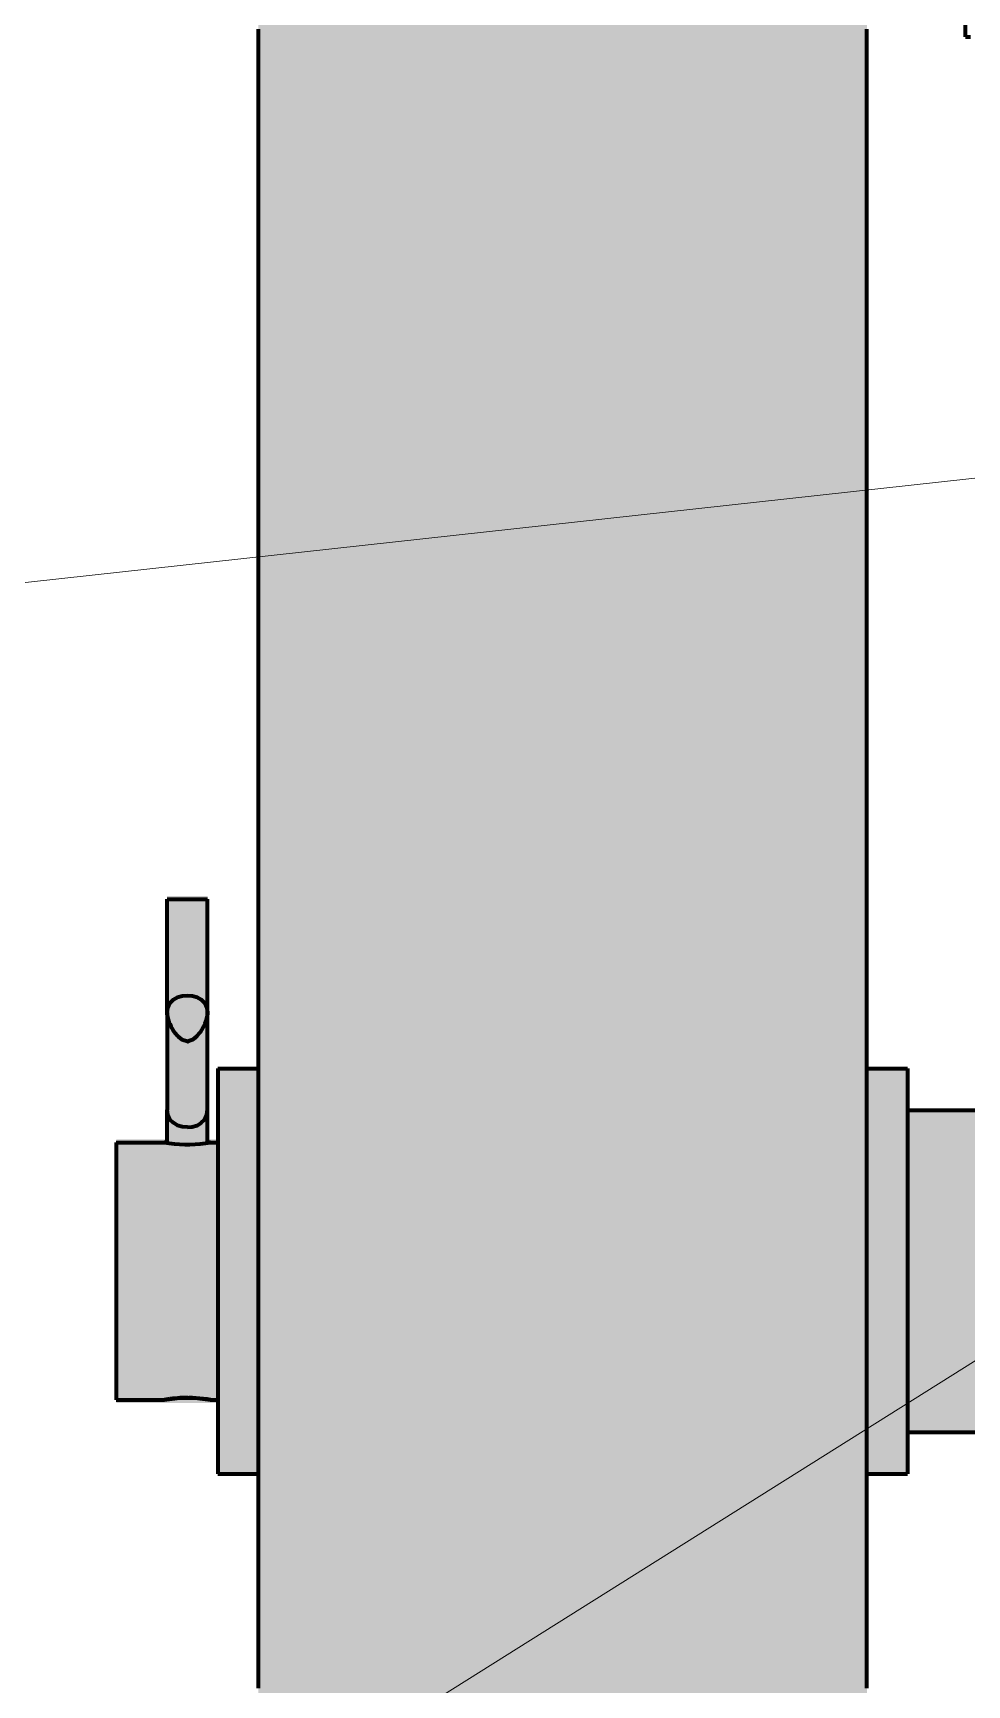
# Model space of a CAD drawing. Header units: millimetres. Extents: x 0 to 2382, y 0 to 420.
# Drawn here: x 2152.78 to 2161.99, y 242.42 to 258.71 of the extents above; entities that cross this region are included whole.
import ezdxf

# ---------------------------------------------------------------- set-up
doc = ezdxf.new("R2010")
doc.units = ezdxf.units.MM
for name, color, linetype, lineweight in [('01-VISIBLE', 7, 'CONTINUOUS', 70), ('08-FINA', 5, 'CONTINUOUS', 18), ('13-GRAFICA', 30, 'CONTINUOUS', 18)]:
    doc.layers.add(name, color=color, linetype=linetype, lineweight=lineweight)

msp = doc.modelspace()

# ---------------------------------------------------------------- hatches: boundary and pattern name
at = {"layer": '13-GRAFICA', "true_color": 0x202020}
h = msp.add_hatch(color=7, dxfattribs=at)
h.dxf.hatch_style = 1
h.paths.add_polyline_path([(2155, 229), (2155, 264), (2161, 264), (2161, 229)])
at = {"layer": '13-GRAFICA', "true_color": 0xb21820}
h = msp.add_hatch(color=7, dxfattribs=at)
h.dxf.hatch_style = 1
h.paths.add_polyline_path([(2154.1, 250.2), (2154.5, 250.2), (2154.5, 247.8), (2154.1, 247.8)])
at = {"layer": '13-GRAFICA', "true_color": 0x787a80}
h = msp.add_hatch(color=7, dxfattribs=at)
h.dxf.hatch_style = 1
h.paths.add_polyline_path([(2155, 248.5), (2155, 244.5), (2154.6, 244.5), (2154.6, 248.5)])
h = msp.add_hatch(color=7, dxfattribs=at)
h.dxf.hatch_style = 1
h.paths.add_polyline_path([(2161.4, 248.5), (2161.4, 244.5), (2161, 244.5), (2161, 248.5)])
at = {"layer": '13-GRAFICA', "true_color": 0xb21820}
h = msp.add_hatch(color=7, dxfattribs=at)
h.dxf.hatch_style = 1
h.paths.add_polyline_path([(2161.4, 244.9), (2161.4, 248.1), (2194.6, 248.1), (2194.6, 244.9)])
at = {"layer": '13-GRAFICA', "true_color": 0x787a80}
h = msp.add_hatch(color=7, dxfattribs=at)
h.dxf.hatch_style = 1
h.paths.add_polyline_path([(2153.6, 247.8), (2154.6, 247.8), (2154.6, 245.2), (2153.6, 245.2)])

# ---------------------------------------------------------------- linework, layer by layer
at = {"layer": '01-VISIBLE'}
for p, q in [((2161.97, 258.675), (2161.97, 280.325)), ((2154.1, 249.05), (2154.1, 250.17)), ((2154.5, 249.05), (2154.5, 250.17)), ((2154.6, 248.5), (2155, 248.5)), ((2161, 248.5), (2161.4, 248.5)), ((2154.1, 247.765), (2154.1, 248.09)), ((2154.5, 247.765), (2154.5, 248.09)), ((2161.4, 248.088), (2194.6, 248.088)), ((2153.6, 247.77), (2154.07, 247.77)), ((2154.53, 247.77), (2154.6, 247.77)), ((2153.6, 245.23), (2154.07, 245.23)), ((2154.53, 245.23), (2154.6, 245.23)), ((2161.4, 244.912), (2194.6, 244.912)), ((2154.6, 244.5), (2155, 244.5)), ((2161, 244.5), (2161.4, 244.5))]:
    msp.add_line(p, q, dxfattribs=at)
for points in [[(2155, 242.387), (2155, 242.475), (2155, 242.562), (2155, 242.65), (2155, 242.738), (2155, 242.825), (2155, 242.912), (2155, 243), (2155, 243.088), (2155, 243.175), (2155, 243.262), (2155, 243.35), (2155, 243.438), (2155, 243.525), (2155, 243.613), (2155, 243.7), (2155, 243.787), (2155, 243.875), (2155, 243.963), (2155, 244.05), (2155, 244.137), (2155, 244.225), (2155, 244.312), (2155, 244.4), (2155, 244.488), (2155, 244.575), (2155, 244.662), (2155, 244.75), (2155, 244.838), (2155, 244.925), (2155, 245.012), (2155, 245.1), (2155, 245.188), (2155, 245.275), (2155, 245.363), (2155, 245.45), (2155, 245.537), (2155, 245.625), (2155, 245.713), (2155, 245.8), (2155, 245.887), (2155, 245.975), (2155, 246.062), (2155, 246.15), (2155, 246.238), (2155, 246.325), (2155, 246.412), (2155, 246.5), (2155, 246.588), (2155, 246.675), (2155, 246.762), (2155, 246.85), (2155, 246.938), (2155, 247.025), (2155, 247.113), (2155, 247.2), (2155, 247.287), (2155, 247.375), (2155, 247.463), (2155, 247.55), (2155, 247.637), (2155, 247.725), (2155, 247.812), (2155, 247.9), (2155, 247.988), (2155, 248.075), (2155, 248.162), (2155, 248.25), (2155, 248.338), (2155, 248.425), (2155, 248.512), (2155, 248.6), (2155, 248.688), (2155, 248.775), (2155, 248.863), (2155, 248.95), (2155, 249.037), (2155, 249.125), (2155, 249.213), (2155, 249.3), (2155, 249.387), (2155, 249.475), (2155, 249.562), (2155, 249.65), (2155, 249.738), (2155, 249.825), (2155, 249.912), (2155, 250), (2155, 250.088), (2155, 250.175), (2155, 250.262), (2155, 250.35), (2155, 250.438), (2155, 250.525), (2155, 250.613), (2155, 250.7), (2155, 250.787), (2155, 250.875), (2155, 250.963), (2155, 251.05), (2155, 251.137), (2155, 251.225), (2155, 251.312), (2155, 251.4), (2155, 251.488), (2155, 251.575), (2155, 251.662), (2155, 251.75), (2155, 251.838), (2155, 251.925), (2155, 252.012), (2155, 252.1), (2155, 252.188), (2155, 252.275), (2155, 252.363), (2155, 252.45), (2155, 252.537), (2155, 252.625), (2155, 252.713), (2155, 252.8), (2155, 252.887), (2155, 252.975), (2155, 253.062), (2155, 253.15), (2155, 253.238), (2155, 253.325), (2155, 253.412), (2155, 253.5), (2155, 253.588), (2155, 253.675), (2155, 253.762), (2155, 253.85), (2155, 253.938), (2155, 254.025), (2155, 254.113), (2155, 254.2), (2155, 254.287), (2155, 254.375), (2155, 254.463), (2155, 254.55), (2155, 254.638), (2155, 254.725), (2155, 254.812), (2155, 254.9), (2155, 254.988), (2155, 255.075), (2155, 255.162), (2155, 255.25), (2155, 255.338), (2155, 255.425), (2155, 255.512), (2155, 255.6), (2155, 255.688), (2155, 255.775), (2155, 255.863), (2155, 255.95), (2155, 256.038), (2155, 256.125), (2155, 256.212), (2155, 256.3), (2155, 256.387), (2155, 256.475), (2155, 256.562), (2155, 256.65), (2155, 256.738), (2155, 256.825), (2155, 256.913), (2155, 257), (2155, 257.087), (2155, 257.175), (2155, 257.262), (2155, 257.35), (2155, 257.438), (2155, 257.525), (2155, 257.613), (2155, 257.7), (2155, 257.788), (2155, 257.875), (2155, 257.962), (2155, 258.05), (2155, 258.137), (2155, 258.225), (2155, 258.312), (2155, 258.4), (2155, 258.488), (2155, 258.575), (2155, 258.663), (2155, 258.75)], [(2161, 242.387), (2161, 242.475), (2161, 242.562), (2161, 242.65), (2161, 242.738), (2161, 242.825), (2161, 242.912), (2161, 243), (2161, 243.088), (2161, 243.175), (2161, 243.262), (2161, 243.35), (2161, 243.438), (2161, 243.525), (2161, 243.613), (2161, 243.7), (2161, 243.787), (2161, 243.875), (2161, 243.963), (2161, 244.05), (2161, 244.137), (2161, 244.225), (2161, 244.312), (2161, 244.4), (2161, 244.488), (2161, 244.575), (2161, 244.662), (2161, 244.75), (2161, 244.838), (2161, 244.925), (2161, 245.012), (2161, 245.1), (2161, 245.188), (2161, 245.275), (2161, 245.363), (2161, 245.45), (2161, 245.537), (2161, 245.625), (2161, 245.713), (2161, 245.8), (2161, 245.887), (2161, 245.975), (2161, 246.062), (2161, 246.15), (2161, 246.238), (2161, 246.325), (2161, 246.412), (2161, 246.5), (2161, 246.588), (2161, 246.675), (2161, 246.762), (2161, 246.85), (2161, 246.938), (2161, 247.025), (2161, 247.113), (2161, 247.2), (2161, 247.287), (2161, 247.375), (2161, 247.463), (2161, 247.55), (2161, 247.637), (2161, 247.725), (2161, 247.812), (2161, 247.9), (2161, 247.988), (2161, 248.075), (2161, 248.162), (2161, 248.25), (2161, 248.338), (2161, 248.425), (2161, 248.512), (2161, 248.6), (2161, 248.688), (2161, 248.775), (2161, 248.863), (2161, 248.95), (2161, 249.037), (2161, 249.125), (2161, 249.213), (2161, 249.3), (2161, 249.387), (2161, 249.475), (2161, 249.562), (2161, 249.65), (2161, 249.738), (2161, 249.825), (2161, 249.912), (2161, 250), (2161, 250.088), (2161, 250.175), (2161, 250.262), (2161, 250.35), (2161, 250.438), (2161, 250.525), (2161, 250.613), (2161, 250.7), (2161, 250.787), (2161, 250.875), (2161, 250.963), (2161, 251.05), (2161, 251.137), (2161, 251.225), (2161, 251.312), (2161, 251.4), (2161, 251.488), (2161, 251.575), (2161, 251.662), (2161, 251.75), (2161, 251.838), (2161, 251.925), (2161, 252.012), (2161, 252.1), (2161, 252.188), (2161, 252.275), (2161, 252.363), (2161, 252.45), (2161, 252.537), (2161, 252.625), (2161, 252.713), (2161, 252.8), (2161, 252.887), (2161, 252.975), (2161, 253.062), (2161, 253.15), (2161, 253.238), (2161, 253.325), (2161, 253.412), (2161, 253.5), (2161, 253.588), (2161, 253.675), (2161, 253.762), (2161, 253.85), (2161, 253.938), (2161, 254.025), (2161, 254.113), (2161, 254.2), (2161, 254.287), (2161, 254.375), (2161, 254.463), (2161, 254.55), (2161, 254.638), (2161, 254.725), (2161, 254.812), (2161, 254.9), (2161, 254.988), (2161, 255.075), (2161, 255.162), (2161, 255.25), (2161, 255.338), (2161, 255.425), (2161, 255.512), (2161, 255.6), (2161, 255.688), (2161, 255.775), (2161, 255.863), (2161, 255.95), (2161, 256.038), (2161, 256.125), (2161, 256.212), (2161, 256.3), (2161, 256.387), (2161, 256.475), (2161, 256.562), (2161, 256.65), (2161, 256.738), (2161, 256.825), (2161, 256.913), (2161, 257), (2161, 257.087), (2161, 257.175), (2161, 257.262), (2161, 257.35), (2161, 257.438), (2161, 257.525), (2161, 257.613), (2161, 257.7), (2161, 257.788), (2161, 257.875), (2161, 257.962), (2161, 258.05), (2161, 258.137), (2161, 258.225), (2161, 258.312), (2161, 258.4), (2161, 258.488), (2161, 258.575), (2161, 258.663), (2161, 258.75)], [(2161.97, 258.675), (2162.02, 258.675)], [(2154.1, 250.17), (2154.15, 250.17), (2154.2, 250.17), (2154.25, 250.17), (2154.3, 250.17), (2154.35, 250.17), (2154.4, 250.17), (2154.45, 250.17), (2154.5, 250.17)], [(2154.1, 249.05), (2154.107, 249.098), (2154.128, 249.143), (2154.162, 249.178), (2154.204, 249.202), (2154.251, 249.215), (2154.3, 249.22)], [(2154.3, 249.22), (2154.349, 249.215), (2154.396, 249.202), (2154.438, 249.178), (2154.472, 249.143), (2154.493, 249.098), (2154.5, 249.05)], [(2154.5, 249.05), (2154.494, 248.997), (2154.478, 248.947), (2154.454, 248.899), (2154.426, 248.855), (2154.391, 248.814), (2154.35, 248.781), (2154.3, 248.766), (2154.25, 248.781), (2154.209, 248.814), (2154.174, 248.855), (2154.146, 248.899), (2154.122, 248.947), (2154.106, 248.997), (2154.1, 249.05)], [(2154.1, 249.05), (2154.101, 249.027), (2154.105, 249.004), (2154.11, 248.982), (2154.117, 248.96), (2154.126, 248.939), (2154.136, 248.918)], [(2154.1, 249.05), (2154.1, 248.999), (2154.1, 248.949), (2154.1, 248.898), (2154.1, 248.848), (2154.1, 248.797), (2154.1, 248.747), (2154.1, 248.696), (2154.1, 248.646), (2154.1, 248.595), (2154.1, 248.545), (2154.1, 248.494), (2154.1, 248.444), (2154.1, 248.393), (2154.1, 248.343), (2154.1, 248.292), (2154.1, 248.242), (2154.1, 248.191), (2154.1, 248.141), (2154.1, 248.09)], [(2154.45, 248.892), (2154.464, 248.916), (2154.475, 248.942), (2154.485, 248.968), (2154.493, 248.995), (2154.498, 249.022), (2154.5, 249.05)], [(2154.5, 248.09), (2154.5, 248.141), (2154.5, 248.191), (2154.5, 248.242), (2154.5, 248.292), (2154.5, 248.343), (2154.5, 248.393), (2154.5, 248.444), (2154.5, 248.494), (2154.5, 248.545), (2154.5, 248.595), (2154.5, 248.646), (2154.5, 248.696), (2154.5, 248.747), (2154.5, 248.797), (2154.5, 248.848), (2154.5, 248.898), (2154.5, 248.949), (2154.5, 248.999), (2154.5, 249.05)], [(2154.5, 248.09), (2154.5, 248.141), (2154.5, 248.191), (2154.5, 248.242), (2154.5, 248.292), (2154.5, 248.343), (2154.5, 248.393), (2154.5, 248.444), (2154.5, 248.494), (2154.5, 248.545), (2154.5, 248.595), (2154.5, 248.646), (2154.5, 248.696), (2154.5, 248.747), (2154.5, 248.797), (2154.5, 248.848), (2154.5, 248.898), (2154.5, 248.949), (2154.5, 248.999), (2154.5, 249.05)], [(2154.136, 248.917), (2154.136, 248.917), (2154.136, 248.917), (2154.136, 248.917), (2154.136, 248.917), (2154.136, 248.917), (2154.136, 248.917)], [(2154.142, 248.905), (2154.143, 248.904), (2154.144, 248.903), (2154.144, 248.902), (2154.145, 248.9), (2154.146, 248.899), (2154.146, 248.898)], [(2154.147, 248.897), (2154.147, 248.897), (2154.147, 248.897), (2154.147, 248.897), (2154.147, 248.897), (2154.147, 248.897), (2154.147, 248.897)], [(2154.155, 248.884), (2154.156, 248.882), (2154.158, 248.879), (2154.159, 248.877), (2154.16, 248.875), (2154.162, 248.872), (2154.163, 248.87)], [(2154.164, 248.87), (2154.164, 248.869), (2154.165, 248.869), (2154.165, 248.868), (2154.165, 248.867), (2154.166, 248.867), (2154.166, 248.866)], [(2154.174, 248.855), (2154.176, 248.853), (2154.177, 248.851), (2154.178, 248.849), (2154.18, 248.848), (2154.181, 248.846), (2154.182, 248.844)], [(2154.188, 248.837), (2154.188, 248.837), (2154.189, 248.836), (2154.189, 248.836), (2154.189, 248.835), (2154.19, 248.835), (2154.19, 248.835)], [(2154.197, 248.827), (2154.198, 248.826), (2154.199, 248.825), (2154.2, 248.824), (2154.2, 248.823), (2154.201, 248.822), (2154.202, 248.821)], [(2154.396, 248.818), (2154.396, 248.819), (2154.397, 248.82), (2154.398, 248.821), (2154.398, 248.822), (2154.399, 248.822), (2154.4, 248.823)], [(2154.448, 248.888), (2154.448, 248.888), (2154.448, 248.888), (2154.448, 248.888), (2154.448, 248.888), (2154.448, 248.888), (2154.448, 248.888)], [(2154.211, 248.812), (2154.211, 248.812), (2154.211, 248.812), (2154.211, 248.812), (2154.211, 248.812), (2154.211, 248.812), (2154.211, 248.812)], [(2154.211, 248.812), (2154.211, 248.812), (2154.211, 248.812), (2154.211, 248.812), (2154.211, 248.812), (2154.211, 248.812), (2154.211, 248.812)], [(2154.211, 248.812), (2154.211, 248.812), (2154.211, 248.812), (2154.211, 248.812), (2154.211, 248.812), (2154.211, 248.812), (2154.211, 248.811)], [(2154.212, 248.811), (2154.212, 248.811), (2154.212, 248.81), (2154.213, 248.81), (2154.213, 248.81), (2154.213, 248.809), (2154.214, 248.809)], [(2154.218, 248.805), (2154.218, 248.805), (2154.219, 248.805), (2154.219, 248.804), (2154.219, 248.804), (2154.22, 248.803), (2154.22, 248.803)], [(2154.287, 248.767), (2154.287, 248.767), (2154.287, 248.767), (2154.287, 248.767), (2154.287, 248.767), (2154.287, 248.767), (2154.287, 248.767)], [(2154.287, 248.767), (2154.287, 248.767), (2154.287, 248.767), (2154.287, 248.767), (2154.287, 248.767), (2154.287, 248.767), (2154.287, 248.767)], [(2154.287, 248.767), (2154.287, 248.767), (2154.287, 248.767), (2154.287, 248.767), (2154.287, 248.767), (2154.287, 248.767), (2154.287, 248.767)], [(2154.287, 248.767), (2154.287, 248.767), (2154.287, 248.767), (2154.287, 248.767), (2154.287, 248.767), (2154.287, 248.767), (2154.287, 248.767)], [(2154.287, 248.767), (2154.287, 248.767), (2154.287, 248.767), (2154.287, 248.767), (2154.287, 248.767), (2154.287, 248.767), (2154.287, 248.767)], [(2154.287, 248.767), (2154.287, 248.767), (2154.287, 248.767), (2154.287, 248.767), (2154.287, 248.767), (2154.287, 248.767), (2154.287, 248.767)], [(2154.287, 248.767), (2154.287, 248.767), (2154.287, 248.767), (2154.287, 248.767), (2154.287, 248.767), (2154.287, 248.767), (2154.287, 248.767)], [(2154.287, 248.767), (2154.287, 248.767), (2154.287, 248.767), (2154.287, 248.767), (2154.287, 248.767), (2154.287, 248.767), (2154.287, 248.767)], [(2154.288, 248.767), (2154.288, 248.767), (2154.288, 248.767), (2154.288, 248.767), (2154.288, 248.767), (2154.288, 248.767), (2154.288, 248.767)], [(2154.288, 248.767), (2154.288, 248.767), (2154.288, 248.767), (2154.288, 248.767), (2154.288, 248.767), (2154.288, 248.767), (2154.288, 248.767)], [(2154.288, 248.767), (2154.288, 248.767), (2154.288, 248.767), (2154.288, 248.767), (2154.288, 248.767), (2154.288, 248.767), (2154.288, 248.767)], [(2154.288, 248.767), (2154.288, 248.767), (2154.288, 248.767), (2154.288, 248.767), (2154.288, 248.767), (2154.288, 248.767), (2154.288, 248.767)], [(2154.3, 248.766), (2154.3, 248.766), (2154.3, 248.766), (2154.3, 248.766), (2154.3, 248.766), (2154.3, 248.766), (2154.3, 248.766)], [(2154.3, 248.766), (2154.301, 248.766), (2154.302, 248.766), (2154.303, 248.766), (2154.304, 248.766), (2154.305, 248.766), (2154.305, 248.766)], [(2154.306, 248.766), (2154.307, 248.766), (2154.309, 248.766), (2154.31, 248.767), (2154.311, 248.767), (2154.313, 248.767), (2154.314, 248.767)], [(2154.323, 248.769), (2154.323, 248.769), (2154.323, 248.769), (2154.323, 248.769), (2154.323, 248.769), (2154.323, 248.769), (2154.323, 248.769)], [(2154.323, 248.769), (2154.323, 248.769), (2154.323, 248.769), (2154.323, 248.769), (2154.323, 248.769), (2154.323, 248.769), (2154.323, 248.769)], [(2154.323, 248.769), (2154.323, 248.769), (2154.323, 248.769), (2154.323, 248.769), (2154.323, 248.769), (2154.323, 248.769), (2154.323, 248.769)], [(2154.323, 248.769), (2154.323, 248.769), (2154.323, 248.769), (2154.323, 248.769), (2154.323, 248.769), (2154.323, 248.769), (2154.323, 248.769)], [(2154.323, 248.769), (2154.323, 248.769), (2154.323, 248.769), (2154.323, 248.769), (2154.323, 248.769), (2154.323, 248.769), (2154.323, 248.769)], [(2154.323, 248.769), (2154.323, 248.769), (2154.323, 248.769), (2154.323, 248.769), (2154.323, 248.769), (2154.323, 248.769), (2154.323, 248.769)], [(2154.323, 248.769), (2154.323, 248.769), (2154.323, 248.769), (2154.323, 248.769), (2154.323, 248.769), (2154.323, 248.769), (2154.323, 248.769)], [(2154.323, 248.769), (2154.323, 248.769), (2154.323, 248.769), (2154.323, 248.769), (2154.323, 248.769), (2154.323, 248.769), (2154.323, 248.769)], [(2154.324, 248.77), (2154.324, 248.77), (2154.324, 248.77), (2154.324, 248.77), (2154.324, 248.77), (2154.324, 248.77), (2154.324, 248.77)], [(2154.324, 248.77), (2154.324, 248.77), (2154.324, 248.77), (2154.324, 248.77), (2154.324, 248.77), (2154.324, 248.77), (2154.324, 248.77)], [(2154.324, 248.77), (2154.324, 248.77), (2154.324, 248.77), (2154.324, 248.77), (2154.324, 248.77), (2154.324, 248.77), (2154.324, 248.77)], [(2154.324, 248.769), (2154.324, 248.769), (2154.324, 248.769), (2154.324, 248.769), (2154.324, 248.769), (2154.324, 248.769), (2154.324, 248.769)], [(2154.324, 248.769), (2154.324, 248.769), (2154.324, 248.769), (2154.324, 248.769), (2154.324, 248.769), (2154.324, 248.769), (2154.324, 248.769)], [(2154.324, 248.769), (2154.324, 248.769), (2154.324, 248.769), (2154.324, 248.769), (2154.324, 248.769), (2154.324, 248.769), (2154.324, 248.769)], [(2154.324, 248.769), (2154.324, 248.769), (2154.324, 248.769), (2154.324, 248.769), (2154.324, 248.769), (2154.324, 248.769), (2154.324, 248.769)], [(2154.325, 248.77), (2154.325, 248.77), (2154.325, 248.77), (2154.325, 248.77), (2154.325, 248.77), (2154.325, 248.77), (2154.325, 248.77)], [(2154.325, 248.77), (2154.325, 248.77), (2154.325, 248.77), (2154.325, 248.77), (2154.325, 248.77), (2154.325, 248.77), (2154.325, 248.77)], [(2154.325, 248.77), (2154.325, 248.77), (2154.325, 248.77), (2154.325, 248.77), (2154.325, 248.77), (2154.325, 248.77), (2154.325, 248.77)], [(2154.325, 248.77), (2154.325, 248.77), (2154.325, 248.77), (2154.325, 248.77), (2154.325, 248.77), (2154.325, 248.77), (2154.325, 248.77)], [(2154.325, 248.77), (2154.325, 248.77), (2154.325, 248.77), (2154.325, 248.77), (2154.325, 248.77), (2154.325, 248.77), (2154.325, 248.77)], [(2154.343, 248.777), (2154.343, 248.777), (2154.343, 248.777), (2154.343, 248.777), (2154.343, 248.777), (2154.343, 248.777), (2154.343, 248.777)], [(2154.343, 248.777), (2154.343, 248.777), (2154.343, 248.777), (2154.343, 248.777), (2154.343, 248.777), (2154.343, 248.777), (2154.343, 248.777)], [(2154.343, 248.777), (2154.343, 248.777), (2154.343, 248.777), (2154.343, 248.777), (2154.343, 248.777), (2154.343, 248.777), (2154.343, 248.777)], [(2154.343, 248.777), (2154.343, 248.777), (2154.343, 248.777), (2154.343, 248.777), (2154.343, 248.777), (2154.343, 248.777), (2154.343, 248.777)], [(2154.344, 248.778), (2154.344, 248.778), (2154.344, 248.778), (2154.344, 248.778), (2154.344, 248.778), (2154.344, 248.778), (2154.344, 248.778)], [(2154.344, 248.778), (2154.344, 248.778), (2154.344, 248.778), (2154.344, 248.778), (2154.344, 248.778), (2154.344, 248.778), (2154.344, 248.778)], [(2154.344, 248.778), (2154.344, 248.778), (2154.344, 248.778), (2154.344, 248.778), (2154.344, 248.778), (2154.344, 248.778), (2154.344, 248.778)], [(2154.344, 248.778), (2154.344, 248.778), (2154.344, 248.778), (2154.344, 248.778), (2154.344, 248.778), (2154.344, 248.778), (2154.344, 248.778)], [(2154.344, 248.778), (2154.344, 248.778), (2154.344, 248.778), (2154.344, 248.778), (2154.344, 248.778), (2154.344, 248.778), (2154.344, 248.778)], [(2154.344, 248.778), (2154.344, 248.778), (2154.344, 248.778), (2154.344, 248.778), (2154.344, 248.778), (2154.344, 248.778), (2154.344, 248.778)], [(2154.344, 248.777), (2154.344, 248.777), (2154.344, 248.777), (2154.344, 248.777), (2154.344, 248.777), (2154.344, 248.777), (2154.344, 248.777)], [(2154.344, 248.777), (2154.344, 248.777), (2154.344, 248.777), (2154.344, 248.777), (2154.344, 248.777), (2154.344, 248.777), (2154.344, 248.777)], [(2154.345, 248.778), (2154.345, 248.778), (2154.345, 248.778), (2154.345, 248.778), (2154.345, 248.778), (2154.345, 248.778), (2154.345, 248.778)], [(2154.345, 248.778), (2154.345, 248.778), (2154.345, 248.778), (2154.345, 248.778), (2154.345, 248.778), (2154.345, 248.778), (2154.345, 248.778)], [(2154.345, 248.778), (2154.345, 248.778), (2154.345, 248.778), (2154.345, 248.778), (2154.345, 248.778), (2154.345, 248.778), (2154.345, 248.778)], [(2154.354, 248.783), (2154.355, 248.784), (2154.357, 248.785), (2154.358, 248.786), (2154.359, 248.787), (2154.361, 248.788), (2154.362, 248.789)], [(2154.354, 248.783), (2154.354, 248.783), (2154.354, 248.783), (2154.354, 248.783), (2154.354, 248.783), (2154.354, 248.783), (2154.354, 248.783)], [(2154.354, 248.783), (2154.354, 248.783), (2154.354, 248.783), (2154.354, 248.783), (2154.354, 248.783), (2154.354, 248.783), (2154.354, 248.783)], [(2154.354, 248.783), (2154.354, 248.783), (2154.354, 248.783), (2154.354, 248.783), (2154.354, 248.783), (2154.354, 248.783), (2154.354, 248.783)], [(2154.364, 248.79), (2154.365, 248.791), (2154.366, 248.791), (2154.366, 248.792), (2154.367, 248.793), (2154.368, 248.793), (2154.369, 248.794)], [(2154.375, 248.799), (2154.375, 248.799), (2154.376, 248.8), (2154.376, 248.8), (2154.377, 248.8), (2154.377, 248.801), (2154.377, 248.801)], [(2154.378, 248.802), (2154.379, 248.802), (2154.379, 248.803), (2154.38, 248.803), (2154.38, 248.804), (2154.381, 248.804), (2154.382, 248.805)], [(2154.386, 248.809), (2154.387, 248.81), (2154.387, 248.81), (2154.388, 248.811), (2154.389, 248.812), (2154.39, 248.812), (2154.39, 248.813)], [(2154.6, 248.5), (2154.6, 248.45), (2154.6, 248.4), (2154.6, 248.35), (2154.6, 248.3), (2154.6, 248.25), (2154.6, 248.2), (2154.6, 248.15), (2154.6, 248.1), (2154.6, 248.05), (2154.6, 248), (2154.6, 247.95), (2154.6, 247.9), (2154.6, 247.85), (2154.6, 247.8), (2154.6, 247.75), (2154.6, 247.7), (2154.6, 247.65), (2154.6, 247.6), (2154.6, 247.55), (2154.6, 247.5), (2154.6, 247.45), (2154.6, 247.4), (2154.6, 247.35), (2154.6, 247.3), (2154.6, 247.25), (2154.6, 247.2), (2154.6, 247.15), (2154.6, 247.1), (2154.6, 247.05), (2154.6, 247), (2154.6, 246.95), (2154.6, 246.9), (2154.6, 246.85), (2154.6, 246.8), (2154.6, 246.75), (2154.6, 246.7), (2154.6, 246.65), (2154.6, 246.6), (2154.6, 246.55), (2154.6, 246.5), (2154.6, 246.45), (2154.6, 246.4), (2154.6, 246.35), (2154.6, 246.3), (2154.6, 246.25), (2154.6, 246.2), (2154.6, 246.15), (2154.6, 246.1), (2154.6, 246.05), (2154.6, 246), (2154.6, 245.95), (2154.6, 245.9), (2154.6, 245.85), (2154.6, 245.8), (2154.6, 245.75), (2154.6, 245.7), (2154.6, 245.65), (2154.6, 245.6), (2154.6, 245.55), (2154.6, 245.5), (2154.6, 245.45), (2154.6, 245.4), (2154.6, 245.35), (2154.6, 245.3), (2154.6, 245.25), (2154.6, 245.2), (2154.6, 245.15), (2154.6, 245.1), (2154.6, 245.05), (2154.6, 245), (2154.6, 244.95), (2154.6, 244.9), (2154.6, 244.85), (2154.6, 244.8), (2154.6, 244.75), (2154.6, 244.7), (2154.6, 244.65), (2154.6, 244.6), (2154.6, 244.55), (2154.6, 244.5)], [(2161.4, 248.5), (2161.4, 248.45), (2161.4, 248.4), (2161.4, 248.35), (2161.4, 248.3), (2161.4, 248.25), (2161.4, 248.2), (2161.4, 248.15), (2161.4, 248.1), (2161.4, 248.05), (2161.4, 248), (2161.4, 247.95), (2161.4, 247.9), (2161.4, 247.85), (2161.4, 247.8), (2161.4, 247.75), (2161.4, 247.7), (2161.4, 247.65), (2161.4, 247.6), (2161.4, 247.55), (2161.4, 247.5), (2161.4, 247.45), (2161.4, 247.4), (2161.4, 247.35), (2161.4, 247.3), (2161.4, 247.25), (2161.4, 247.2), (2161.4, 247.15), (2161.4, 247.1), (2161.4, 247.05), (2161.4, 247), (2161.4, 246.95), (2161.4, 246.9), (2161.4, 246.85), (2161.4, 246.8), (2161.4, 246.75), (2161.4, 246.7), (2161.4, 246.65), (2161.4, 246.6), (2161.4, 246.55), (2161.4, 246.5), (2161.4, 246.45), (2161.4, 246.4), (2161.4, 246.35), (2161.4, 246.3), (2161.4, 246.25), (2161.4, 246.2), (2161.4, 246.15), (2161.4, 246.1), (2161.4, 246.05), (2161.4, 246), (2161.4, 245.95), (2161.4, 245.9), (2161.4, 245.85), (2161.4, 245.8), (2161.4, 245.75), (2161.4, 245.7), (2161.4, 245.65), (2161.4, 245.6), (2161.4, 245.55), (2161.4, 245.5), (2161.4, 245.45), (2161.4, 245.4), (2161.4, 245.35), (2161.4, 245.3), (2161.4, 245.25), (2161.4, 245.2), (2161.4, 245.15), (2161.4, 245.1), (2161.4, 245.05), (2161.4, 245), (2161.4, 244.95), (2161.4, 244.9), (2161.4, 244.85), (2161.4, 244.8), (2161.4, 244.75), (2161.4, 244.7), (2161.4, 244.65), (2161.4, 244.6), (2161.4, 244.55), (2161.4, 244.5)], [(2154.1, 248.09), (2154.1, 248.09), (2154.1, 248.09), (2154.1, 248.09), (2154.1, 248.09), (2154.1, 248.09), (2154.1, 248.09)], [(2154.3, 247.92), (2154.251, 247.925), (2154.204, 247.938), (2154.162, 247.962), (2154.128, 247.997), (2154.107, 248.042), (2154.1, 248.09)], [(2154.3, 247.92), (2154.349, 247.925), (2154.396, 247.938), (2154.438, 247.962), (2154.472, 247.997), (2154.493, 248.042), (2154.5, 248.09)], [(2154.5, 248.09), (2154.5, 248.09), (2154.5, 248.09), (2154.5, 248.09), (2154.5, 248.09), (2154.5, 248.09), (2154.5, 248.09)], [(2153.6, 247.77), (2153.6, 247.719), (2153.6, 247.668), (2153.6, 247.618), (2153.6, 247.567), (2153.6, 247.516), (2153.6, 247.465), (2153.6, 247.414), (2153.6, 247.364), (2153.6, 247.313), (2153.6, 247.262), (2153.6, 247.211), (2153.6, 247.16), (2153.6, 247.11), (2153.6, 247.059), (2153.6, 247.008), (2153.6, 246.957), (2153.6, 246.906), (2153.6, 246.856), (2153.6, 246.805), (2153.6, 246.754), (2153.6, 246.703), (2153.6, 246.652), (2153.6, 246.602), (2153.6, 246.551), (2153.6, 246.5), (2153.6, 246.449), (2153.6, 246.398), (2153.6, 246.348), (2153.6, 246.297), (2153.6, 246.246), (2153.6, 246.195), (2153.6, 246.144), (2153.6, 246.094), (2153.6, 246.043), (2153.6, 245.992), (2153.6, 245.941), (2153.6, 245.89), (2153.6, 245.84), (2153.6, 245.789), (2153.6, 245.738), (2153.6, 245.687), (2153.6, 245.636), (2153.6, 245.586), (2153.6, 245.535), (2153.6, 245.484), (2153.6, 245.433), (2153.6, 245.382), (2153.6, 245.332), (2153.6, 245.281), (2153.6, 245.23)], [(2154.1, 247.765), (2154.095, 247.766), (2154.09, 247.767), (2154.085, 247.767), (2154.08, 247.768), (2154.075, 247.769), (2154.07, 247.77)], [(2154.07, 247.77), (2154.121, 247.762), (2154.172, 247.756), (2154.223, 247.751), (2154.274, 247.749), (2154.326, 247.749), (2154.377, 247.751), (2154.428, 247.756), (2154.479, 247.762), (2154.53, 247.77)], [(2154.53, 247.77), (2154.525, 247.769), (2154.52, 247.768), (2154.515, 247.767), (2154.51, 247.767), (2154.505, 247.766), (2154.5, 247.765)], [(2154.07, 245.23), (2154.121, 245.238), (2154.172, 245.244), (2154.223, 245.249), (2154.274, 245.251), (2154.326, 245.251), (2154.377, 245.249), (2154.428, 245.244), (2154.479, 245.238), (2154.53, 245.23)], [(2154.125, 245.239), (2154.116, 245.238), (2154.107, 245.236), (2154.098, 245.235), (2154.088, 245.233), (2154.079, 245.232), (2154.07, 245.23)], [(2154.155, 245.243), (2154.15, 245.242), (2154.145, 245.241), (2154.14, 245.241), (2154.135, 245.24), (2154.13, 245.24), (2154.126, 245.239)], [(2154.304, 245.251), (2154.279, 245.251), (2154.254, 245.25), (2154.229, 245.249), (2154.205, 245.247), (2154.18, 245.245), (2154.155, 245.243)], [(2154.53, 245.23), (2154.494, 245.236), (2154.459, 245.241), (2154.423, 245.245), (2154.387, 245.248), (2154.351, 245.25), (2154.315, 245.251)]]:
    msp.add_lwpolyline(points, dxfattribs=at)
at = {"layer": '08-FINA'}
for p, q in [((2178, 256.075), (2148, 252.775)), ((2178, 255.625), (2148, 236.779))]:
    msp.add_line(p, q, dxfattribs=at)

doc.saveas('drawing.dxf')
